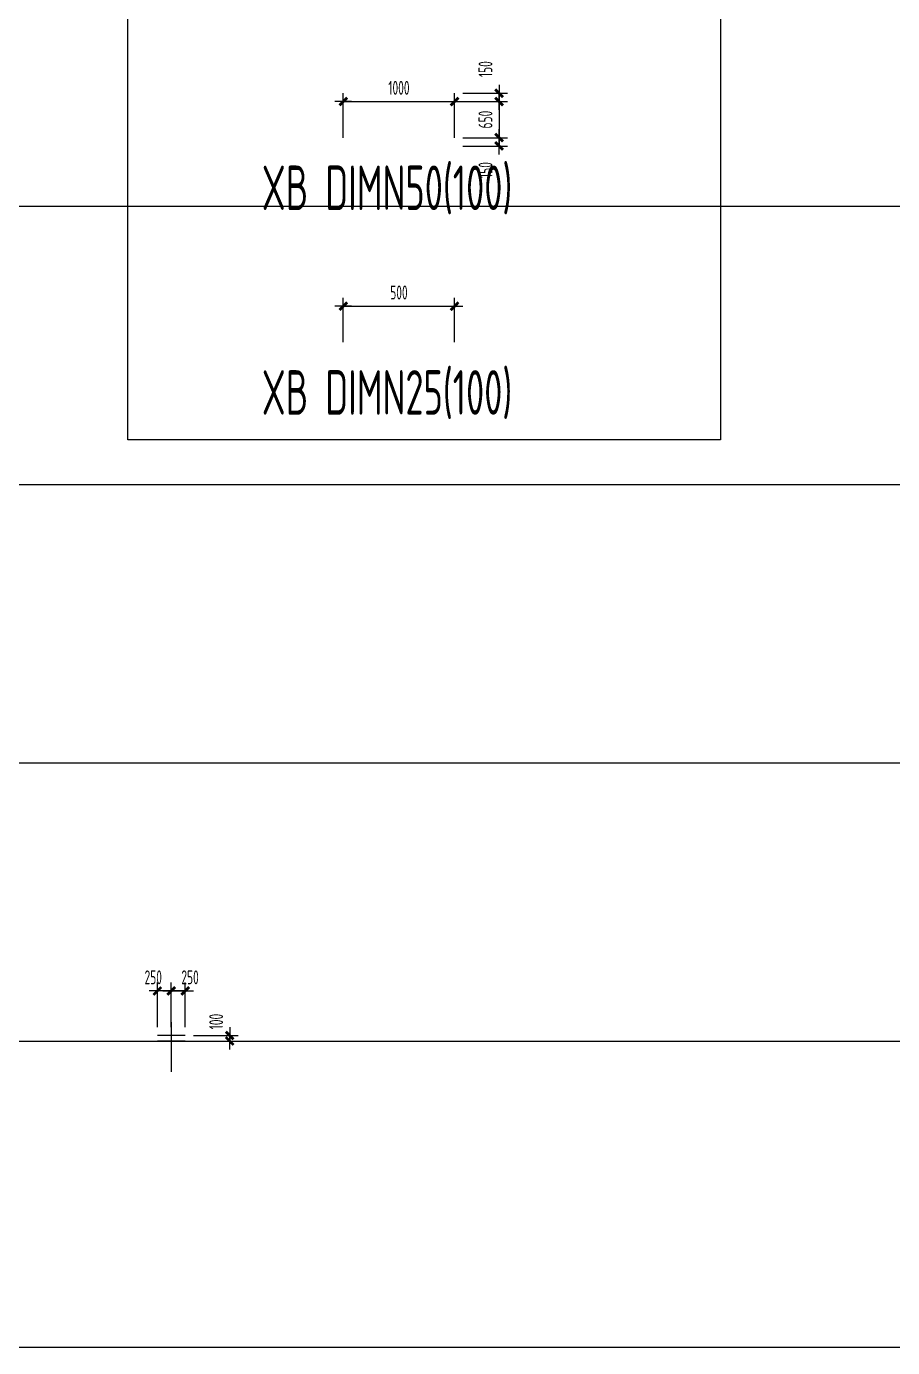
# Model space of a CAD drawing. Extents: x -469675 to 2400000, y -476501 to 2085364.
# Drawn here: x 47395 to 62966, y -250508 to -226768 of the extents above; entities that cross this region are included whole.
import ezdxf

# ---------------------------------------------------------------- set-up
doc = ezdxf.new("R2010")
doc.units = 0
doc.header["$LTSCALE"] = 1000
doc.header["$MEASUREMENT"] = 0
doc.linetypes.add('DOTE', pattern=[2.42, 2, -0.2, 0.02, -0.2])
doc.layers.get('0').update_dxf_attribs({"linetype": 'CONTINUOUS', "lineweight": 20})
doc.layers.get('Defpoints').update_dxf_attribs({"linetype": 'CONTINUOUS'})
doc.layers.add('C-AXIS_DOTE', color=1, linetype='DOTE')
doc.layers.add('C-PLAN_DIM', color=3, linetype='CONTINUOUS')
doc.layers.add('C-注释', color=30, linetype='CONTINUOUS', plot=False)
doc.styles.add('DIM_FONT', font='gbxwxt.shx', dxfattribs={"width": 0.7, "bigfont": 'gbhzfs.shx'})
doc.styles.add('GBSTYLE', font='gbxwxt.shx', dxfattribs={"width": 0.7, "bigfont": 'gbhzfs.shx'})
doc.dimstyles.new('XB DIMN100', dxfattribs={"dimtxt": 250, "dimasz": 1, "dimexe": 150, "dimexo": 150, "dimgap": 120, "dimtad": 1, "dimdec": 0, "dimzin": 0, "dimdsep": 46, "dimtxsty": 'DIM_FONT', "dimblk": '_dimx', "dimcen": 0.09, "dimclrd": 3, "dimclre": 3, "dimclrt": 7, "dimazin": 0, "dimtfac": 1, "dimtdec": 0, "dimtix": 1, "dimtmove": 2, "dimatfit": 3, "dimldrblk": '_dimx', "dimfxl": 0, "dimtolj": 1, "dimtzin": 0, "dimarcsym": 0})
doc.dimstyles.new('XB DIMN25(100)', dxfattribs={"dimtxt": 250, "dimasz": 1, "dimexe": 150, "dimexo": 150, "dimgap": 120, "dimtad": 1, "dimdec": 0, "dimlfac": 0.25, "dimzin": 0, "dimdsep": 46, "dimtxsty": 'DIM_FONT', "dimblk": '_dimx', "dimcen": 0.09, "dimclrt": 7, "dimazin": 0, "dimtfac": 1, "dimtdec": 0, "dimtix": 1, "dimtmove": 2, "dimatfit": 3, "dimldrblk": '_dimx', "dimfxl": 0, "dimtolj": 1, "dimtzin": 0, "dimarcsym": 0})
doc.dimstyles.new('XB DIMN50(100)', dxfattribs={"dimtxt": 250, "dimasz": 1, "dimexe": 150, "dimexo": 150, "dimgap": 120, "dimtad": 1, "dimdec": 0, "dimlfac": 0.5, "dimzin": 0, "dimdsep": 46, "dimtxsty": 'DIM_FONT', "dimblk": '_dimx', "dimcen": 0.09, "dimclrt": 7, "dimazin": 0, "dimtfac": 1, "dimtdec": 0, "dimtix": 1, "dimtmove": 2, "dimatfit": 3, "dimldrblk": '_dimx', "dimfxl": 0, "dimtolj": 1, "dimtzin": 0, "dimarcsym": 0})

# ---------------------------------------------------------------- blocks, each defined once
blk = doc.blocks.new('_dimx')
blk.add_line((-150, 0), (150, 0))
at = {"const_width": 50}
blk.add_lwpolyline([(-70, -70), (70, 70)], dxfattribs=at)
blk = doc.blocks.new('*D101')
at = {"layer": 'C-PLAN_DIM', "color": 0, "lineweight": -2, "transparency": 16777216}
for p, q in [((53092, -232444), (53092, -231644)), ((55092, -232444), (55092, -231644)), ((53093, -231794), (55091, -231794))]:
    blk.add_line(p, q, dxfattribs=at)
at = {"layer": 'Defpoints', "color": 0, "transparency": 16777216}
for p in [(55092, -231794), (53092, -232594), (55092, -232594)]:
    blk.add_point(p, dxfattribs=at)
at = {"layer": 'C-PLAN_DIM', "color": 0, "lineweight": -2, "transparency": 16777216, "rotation": 180}
blk.add_blockref('_dimx', (53092, -231794), dxfattribs=at)
at = {"layer": 'C-PLAN_DIM', "color": 0, "lineweight": -2, "transparency": 16777216}
blk.add_blockref('_dimx', (55092, -231794), dxfattribs=at)
at = {"layer": 'C-PLAN_DIM', "color": 7, "transparency": 16777216, "insert": (54092, -231549), "char_height": 250, "attachment_point": 5, "style": 'DIM_FONT'}
blk.add_mtext('\\A1;500', dxfattribs=at)
blk = doc.blocks.new('*D102')
at = {"layer": 'C-PLAN_DIM', "color": 0, "lineweight": -2, "transparency": 16777216}
for p, q in [((53092, -228767), (53092, -227967)), ((53093, -228117), (55091, -228117)), ((55092, -228767), (55092, -227967))]:
    blk.add_line(p, q, dxfattribs=at)
at = {"layer": 'Defpoints', "color": 0, "transparency": 16777216}
for p in [(55092, -228117), (53092, -228917), (55092, -228917)]:
    blk.add_point(p, dxfattribs=at)
at = {"layer": 'C-PLAN_DIM', "color": 0, "lineweight": -2, "transparency": 16777216, "rotation": 180}
blk.add_blockref('_dimx', (53092, -228117), dxfattribs=at)
at = {"layer": 'C-PLAN_DIM', "color": 0, "lineweight": -2, "transparency": 16777216}
blk.add_blockref('_dimx', (55092, -228117), dxfattribs=at)
at = {"layer": 'C-PLAN_DIM', "color": 7, "transparency": 16777216, "insert": (54092, -227872), "char_height": 250, "attachment_point": 5, "style": 'DIM_FONT'}
blk.add_mtext('\\A1;1000', dxfattribs=at)
blk = doc.blocks.new('*D216')
at = {"layer": 'C-注释', "color": 3, "lineweight": -2, "transparency": 16777216}
for p, q in [((55242, -228117), (56042, -228117)), ((55892, -228116), (55892, -228115)), ((55892, -228117), (55892, -228767)), ((55242, -228767), (56042, -228767)), ((55892, -228768), (55892, -228769))]:
    blk.add_line(p, q, dxfattribs=at)
at = {"layer": 'Defpoints', "color": 0, "transparency": 16777216}
for p in [(55092, -228117), (55092, -228767), (55892, -228767)]:
    blk.add_point(p, dxfattribs=at)
at = {"layer": 'C-注释', "color": 3, "lineweight": -2, "transparency": 16777216}
for p, rotation in [((55892, -228117), 270), ((55892, -228767), 90)]:
    blk.add_blockref('_dimx', p, dxfattribs=dict(at, rotation=rotation))
at = {"layer": 'C-注释', "color": 7, "transparency": 16777216, "insert": (55647, -228442), "char_height": 250, "attachment_point": 5, "rotation": 90, "style": 'DIM_FONT'}
blk.add_mtext('\\A1;650', dxfattribs=at)
blk = doc.blocks.new('*D217')
at = {"layer": 'C-注释', "color": 3, "lineweight": -2, "transparency": 16777216}
for p, q in [((55242, -227967), (56042, -227967)), ((55242, -228117), (56042, -228117)), ((55892, -227966), (55892, -227965)), ((55892, -227967), (55892, -228117)), ((55892, -228118), (55892, -228119))]:
    blk.add_line(p, q, dxfattribs=at)
at = {"layer": 'Defpoints', "color": 0, "transparency": 16777216}
for p in [(55092, -227967), (55092, -228117), (55892, -228117)]:
    blk.add_point(p, dxfattribs=at)
at = {"layer": 'C-注释', "color": 3, "lineweight": -2, "transparency": 16777216}
for p, rotation in [((55892, -227967), 270), ((55892, -228117), 90)]:
    blk.add_blockref('_dimx', p, dxfattribs=dict(at, rotation=rotation))
at = {"layer": 'C-注释', "color": 7, "transparency": 16777216, "insert": (55647, -227535), "char_height": 250, "attachment_point": 5, "rotation": 90, "style": 'DIM_FONT'}
blk.add_mtext('\\A1;150', dxfattribs=at)
blk = doc.blocks.new('*D218')
at = {"layer": 'C-注释', "color": 3, "lineweight": -2, "transparency": 16777216}
for p, q in [((55242, -228767), (56042, -228767)), ((55892, -228766), (55892, -228765)), ((55892, -228917), (55892, -228767)), ((55242, -228917), (56042, -228917)), ((55892, -228918), (55892, -228919))]:
    blk.add_line(p, q, dxfattribs=at)
at = {"layer": 'Defpoints', "color": 0, "transparency": 16777216}
for p in [(55092, -228767), (55892, -228767), (55092, -228917)]:
    blk.add_point(p, dxfattribs=at)
at = {"layer": 'C-注释', "color": 3, "lineweight": -2, "transparency": 16777216}
for p, rotation in [((55892, -228767), 270), ((55892, -228917), 90)]:
    blk.add_blockref('_dimx', p, dxfattribs=dict(at, rotation=rotation))
at = {"layer": 'C-注释', "color": 7, "transparency": 16777216, "insert": (55647, -229348), "char_height": 250, "attachment_point": 5, "rotation": 90, "style": 'DIM_FONT'}
blk.add_mtext('\\A1;150', dxfattribs=at)
blk = doc.blocks.new('*D404')
at = {"layer": 'C-注释', "color": 3, "lineweight": -2, "transparency": 16777216}
for p, q in [((50400, -244900), (51200, -244900)), ((50400, -245000), (51200, -245000)), ((51050, -244899), (51050, -244898)), ((51050, -245000), (51050, -244900)), ((51050, -245001), (51050, -245002))]:
    blk.add_line(p, q, dxfattribs=at)
at = {"layer": 'Defpoints', "color": 0, "transparency": 16777216}
for p in [(50250, -244900), (50250, -245000), (51050, -244900)]:
    blk.add_point(p, dxfattribs=at)
at = {"layer": 'C-注释', "color": 3, "lineweight": -2, "transparency": 16777216}
for p, rotation in [((51050, -244900), 270), ((51050, -245000), 90)]:
    blk.add_blockref('_dimx', p, dxfattribs=dict(at, rotation=rotation))
at = {"layer": 'C-注释', "color": 7, "transparency": 16777216, "insert": (50805, -244650), "char_height": 250, "attachment_point": 5, "rotation": 90, "style": 'DIM_FONT'}
blk.add_mtext('\\A1;100', dxfattribs=at)
blk = doc.blocks.new('*D405')
at = {"layer": 'C-注释', "color": 3, "lineweight": -2, "transparency": 16777216}
for p, q in [((50000, -244750), (50000, -243950)), ((50250, -244750), (50250, -243950)), ((50249, -244100), (50001, -244100))]:
    blk.add_line(p, q, dxfattribs=at)
at = {"layer": 'Defpoints', "color": 0, "transparency": 16777216}
for p in [(50000, -244100), (50000, -244900), (50250, -244900)]:
    blk.add_point(p, dxfattribs=at)
at = {"layer": 'C-注释', "color": 3, "lineweight": -2, "transparency": 16777216, "rotation": 180}
blk.add_blockref('_dimx', (50000, -244100), dxfattribs=at)
at = {"layer": 'C-注释', "color": 3, "lineweight": -2, "transparency": 16777216}
blk.add_blockref('_dimx', (50250, -244100), dxfattribs=at)
at = {"layer": 'C-注释', "color": 7, "transparency": 16777216, "insert": (50337, -243855), "char_height": 250, "attachment_point": 5, "style": 'DIM_FONT'}
blk.add_mtext('\\A1;250', dxfattribs=at)
blk = doc.blocks.new('*D406')
at = {"layer": 'C-注释', "color": 3, "lineweight": -2, "transparency": 16777216}
for p, q in [((49750, -244750), (49750, -243950)), ((50000, -244750), (50000, -243950)), ((49999, -244100), (49751, -244100))]:
    blk.add_line(p, q, dxfattribs=at)
at = {"layer": 'Defpoints', "color": 0, "transparency": 16777216}
for p in [(49750, -244100), (49750, -244900), (50000, -244900)]:
    blk.add_point(p, dxfattribs=at)
at = {"layer": 'C-注释', "color": 3, "lineweight": -2, "transparency": 16777216, "rotation": 180}
blk.add_blockref('_dimx', (49750, -244100), dxfattribs=at)
at = {"layer": 'C-注释', "color": 3, "lineweight": -2, "transparency": 16777216}
blk.add_blockref('_dimx', (50000, -244100), dxfattribs=at)
at = {"layer": 'C-注释', "color": 7, "transparency": 16777216, "insert": (49675, -243855), "char_height": 250, "attachment_point": 5, "style": 'DIM_FONT'}
blk.add_mtext('\\A1;250', dxfattribs=at)

msp = doc.modelspace()

# ---------------------------------------------------------------- linework, layer by layer
at = {"layer": 'C-AXIS_DOTE'}
msp.add_line((50000, -244659.581), (50000, -245553.5091), dxfattribs=at)
at = {"layer": 'C-AXIS_DOTE', "color": 6, "linetype": 'Continuous'}
for p, q in [((50250, -244900), (49750, -244900)), ((50250, -245000), (49750, -245000))]:
    msp.add_line(p, q, dxfattribs=at)
at = {"layer": 'C-注释'}
for points in [[(0, -203899.7526), (151710.7204, -203899.7526), (151710.7204, -250508.4563), (0, -250508.4563)], [(49218.3339, -220563.5599), (59871.4683, -220563.5599), (59871.4683, -234195.3397), (49218.3339, -234195.3397)]]:
    msp.add_lwpolyline(points, close=True, dxfattribs=at)
at = {"layer": 'Defpoints'}
for p, q in [((0, -230000), (79278.6022, -230000)), ((0, -235000), (79278.6022, -235000)), ((0, -240000), (79278.6022, -240000)), ((0, -245000), (79278.6022, -245000))]:
    msp.add_line(p, q, dxfattribs=at)

# ---------------------------------------------------------------- texts
at = {"layer": 'C-注释', "style": 'GBSTYLE', "width": 0.7}
for s, p in [('XB DIMN50(100)', (51626.1591, -230066.9797)), ('XB DIMN25(100)', (51626.1591, -233744.6696))]:
    msp.add_text(s, height=800, rotation=0.00000003, dxfattribs=at).set_placement(p)

# ---------------------------------------------------------------- dimensions: what is measured, and where the dimension line sits
at = {"layer": 'C-PLAN_DIM'}
for base, p1, p2, dimstyle, picture, middle in [((55092.3244, -228116.8075), (53092.3244, -228916.8075), (55092.3244, -228916.8075), 'XB DIMN50(100)', '*D102', (54092.3244, -227871.8075)), ((55092.3244, -231794.4975), (53092.3244, -232594.4975), (55092.3244, -232594.4975), 'XB DIMN25(100)', '*D101', (54092.3244, -231549.4975))]:
    dim = msp.add_linear_dim(base=base, p1=p1, p2=p2, angle=180, dimstyle=dimstyle, dxfattribs=at)
    dim.commit()
    dim.dimension.update_dxf_attribs({"geometry": picture, "text_midpoint": middle})
at = {"layer": 'C-注释'}
for base, p1, p2, angle, picture, middle in [((55892.3244, -228116.8075), (55092.3244, -227966.8075), (55092.3244, -228116.8075), 90, '*D217', (55647.3244, -227535.3944)), ((55892.3244, -228766.8075), (55092.3244, -228916.8075), (55092.3244, -228766.8075), 270, '*D218', (55647.3244, -229348.2207)), ((51050, -244900), (50250, -245000), (50250, -244900), 270, '*D404', (50805, -244650.0596))]:
    dim = msp.add_linear_dim(base=base, p1=p1, p2=p2, angle=angle, dimstyle='XB DIMN100', dxfattribs=at)
    dim.commit()
    dim.dimension.update_dxf_attribs({"geometry": picture, "text_midpoint": middle, "dimtype": 160})
dim = msp.add_linear_dim(base=(55892.3244, -228766.8075), p1=(55092.3244, -228116.8075), p2=(55092.3244, -228766.8075), angle=90, dimstyle='XB DIMN100', dxfattribs=at)
dim.commit()
dim.dimension.update_dxf_attribs({"geometry": '*D216', "text_midpoint": (55647.3244, -228441.8075)})
for base, p1, p2, picture, middle in [((49750, -244100), (50000, -244900), (49750, -244900), '*D406', (49675.0287, -243855)), ((50000, -244100), (50250, -244900), (50000, -244900), '*D405', (50337.2292, -243855))]:
    dim = msp.add_linear_dim(base=base, p1=p1, p2=p2, dimstyle='XB DIMN100', dxfattribs=at)
    dim.commit()
    dim.dimension.update_dxf_attribs({"geometry": picture, "text_midpoint": middle, "dimtype": 160})

doc.saveas('drawing.dxf')
